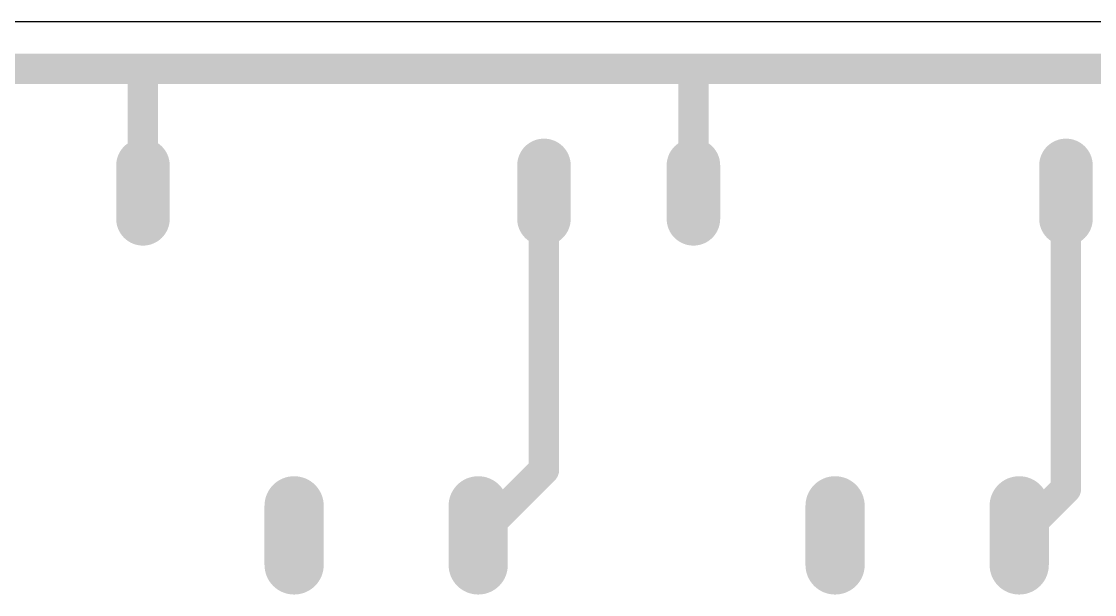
# Model space of a CAD drawing. Header units: millimetres. Extents: x 0 to 653, y 0 to 287.
# Drawn here: x 102.26 to 138.16, y 170.56 to 189.75 of the extents above; entities that cross this region are included whole.
import ezdxf

# ---------------------------------------------------------------- set-up
doc = ezdxf.new("R2010")
doc.units = ezdxf.units.MM
for name, color, linetype in [('16', 7, 'Continuous'), ('17', 7, 'Continuous'), ('20', 7, 'Continuous')]:
    doc.layers.add(name, color=color, linetype=linetype)

# ---------------------------------------------------------------- blocks, each defined once
blk = doc.blocks.new('LONGP100')
at = {"const_width": 1}
blk.add_lwpolyline([(-0.5, 0), (0.5, 0)], dxfattribs=at)
at = {"const_width": 0.5}
for points in [[(-0.5, 0.25, 1), (-0.5, -0.25)], [(0.5, -0.25, 1), (0.5, 0.25)]]:
    blk.add_lwpolyline(points, format="xyb", dxfattribs=at)

msp = doc.modelspace()

# ---------------------------------------------------------------- linework, layer by layer
at = {"layer": '16', "const_width": 1.016}
for points in [[(88.265, 188.163), (106.362, 188.163)], [(106.323, 188.123), (106.362, 188.163)], [(106.323, 184.035), (106.323, 188.123)], [(106.362, 188.163), (124.778, 188.163)], [(124.737, 188.123), (124.778, 188.163)], [(124.737, 184.035), (124.737, 188.123)], [(124.778, 188.163), (142.24, 188.163)], [(119.737, 174.741), (119.737, 184.035)], [(137.2, 174.106), (137.2, 184.035)], [(117.538, 172.542), (119.737, 174.741)], [(135.636, 172.542), (137.2, 174.106)]]:
    msp.add_lwpolyline(points, dxfattribs=at)
at = {"layer": '16', "const_width": 0.508}
for points in [[(106.069, 188.123, -1), (106.576, 188.123)], [(106.502, 187.943, -1), (106.143, 188.302)], [(106.362, 187.909, -1), (106.362, 188.417)], [(106.183, 188.342, -1), (106.542, 187.983)], [(106.362, 188.417, -1), (106.362, 187.909)], [(124.484, 188.123, -1), (124.992, 188.123)], [(124.917, 187.943, -1), (124.558, 188.302)], [(124.778, 187.909, -1), (124.778, 188.417)], [(124.598, 188.342, -1), (124.957, 187.983)], [(124.778, 188.417, -1), (124.778, 187.909)], [(119.484, 184.035, -1), (119.992, 184.035)], [(136.946, 184.035, -1), (137.454, 184.035)], [(106.576, 184.035, -1), (106.069, 184.035)], [(124.992, 184.035, -1), (124.484, 184.035)], [(119.558, 174.92, -1), (119.917, 174.561)], [(119.992, 174.741, -1), (119.484, 174.741)], [(137.02, 174.285, -1), (137.38, 173.926)], [(137.454, 174.106, -1), (136.946, 174.106)], [(117.718, 172.362, -1), (117.359, 172.721)], [(135.816, 172.362, -1), (135.456, 172.721)]]:
    msp.add_lwpolyline(points, format="xyb", dxfattribs=at)
at = {"layer": '20'}
msp.add_line((0, 189.75), (187.94, 189.75), dxfattribs=at)

# ---------------------------------------------------------------- block references
at = {"layer": '17'}
for p, xscale, yscale, rotation in [((106.323, 184.035), -1.7907, 1.7907, 90), ((106.323, 184.035), -1.7907, 1.7907, 90), ((119.737, 184.035), -1.7907, 1.7907, 90), ((119.737, 184.035), -1.7907, 1.7907, 90), ((124.737, 184.035), -1.7907, 1.7907, 90), ((124.737, 184.035), -1.7907, 1.7907, 90), ((137.2, 184.035), -1.7907, 1.7907, 90), ((137.2, 184.035), -1.7907, 1.7907, 90), ((111.379, 172.542), -1.9812, 1.9812, 270), ((111.379, 172.542), -1.9812, 1.9812, 270), ((117.538, 172.542), -1.9812, 1.9812, 270), ((117.538, 172.542), -1.9812, 1.9812, 270), ((129.476, 172.542), -1.9812, 1.9812, 270), ((129.476, 172.542), -1.9812, 1.9812, 270), ((135.636, 172.542), -1.9812, 1.9812, 270), ((135.636, 172.542), -1.9812, 1.9812, 270)]:
    msp.add_blockref('LONGP100', p, dxfattribs=dict(at, xscale=xscale, yscale=yscale, rotation=rotation))

doc.saveas('drawing.dxf')
